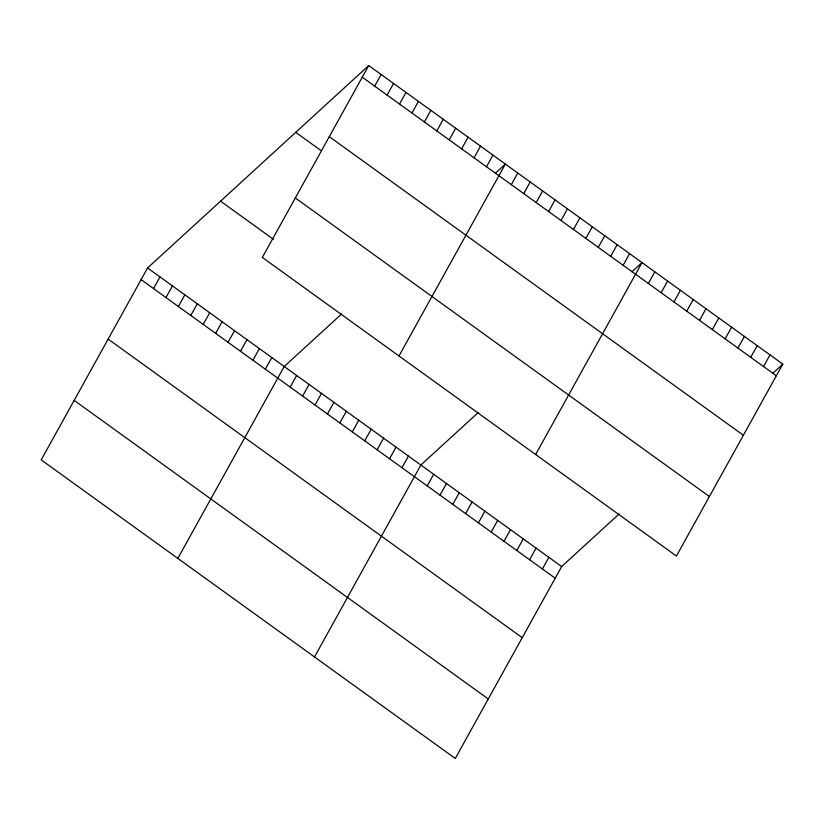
<?xml version="1.0" encoding="UTF-8"?>
<svg xmlns="http://www.w3.org/2000/svg" width="824" height="824" viewBox="0 0 824 824"><rect width="100%" height="100%" fill="white"/><g stroke="black" fill="none" stroke-linecap="round" stroke-linejoin="round"><path stroke-width="1.24" d="M368.719 65.539L262.341 257.438L676.422 556.025L782.8 364.115L368.719 65.539L147.578 267.975L41.2 459.885L455.281 758.461L561.659 566.562L619.133 513.949M153.542 288.575L160 276.936M165.964 297.536L172.422 285.887M178.386 306.497L184.844 294.848M190.808 315.448L197.266 303.809M203.229 324.409L209.687 312.76M215.651 333.37L222.109 321.721M228.073 342.321L234.531 330.682M374.683 86.139L381.141 74.5M240.505 351.281L246.953 339.632M387.105 95.1L393.563 83.451M252.927 360.243L259.375 348.593M399.527 104.051L405.985 92.412M265.349 369.193L271.796 357.554M411.949 113.012L418.407 101.362M177.85 558.414L284.218 366.505L341.692 313.903M424.37 121.973L430.828 110.323M290.192 387.115L296.65 375.466M436.792 130.923L443.25 119.284M302.614 396.066L309.072 384.427M449.214 139.884L455.672 128.235M315.036 405.027L321.494 393.378M461.636 148.845L468.094 137.196M327.458 413.978L333.916 402.339M474.058 157.796L480.516 146.157M339.879 422.939L346.338 411.3M486.49 166.757L492.937 155.108M352.301 431.9L358.759 420.25M398.991 355.978L505.359 164.069L495.327 173.256M364.723 440.85L371.181 429.211M511.333 184.669L517.781 173.03M377.145 449.811L383.603 438.172M523.755 193.63L530.203 181.98M389.567 458.772L396.025 447.123M536.177 202.591L542.635 190.941M401.988 467.723L408.447 456.084M548.599 211.541L555.057 199.902M314.5 656.944L420.868 465.035L478.342 412.433M561.02 220.502L567.479 208.853M427.213 485.913L433.671 474.264M573.442 229.463L579.9 217.814M440.016 495.142L446.464 483.503M585.864 238.414L592.322 226.775M452.809 504.37L459.267 492.731M598.286 247.375L604.744 235.726M465.612 513.599L472.07 501.96M610.708 256.336L617.166 244.687M478.414 522.828L484.862 511.189M623.129 265.287L629.587 253.648M491.207 532.057L497.665 520.418M535.641 454.508L642.009 262.599L631.977 271.786M504.01 541.286L510.468 529.647M648.354 283.477L654.812 271.827M516.813 550.514L523.261 538.875M661.157 292.705L667.605 281.056M529.605 559.743L536.064 548.104M673.95 301.934L680.408 290.285M542.408 568.972L548.856 557.333M686.753 311.163L693.211 299.514M699.555 320.392L706.003 308.743M712.348 329.621L718.806 317.971M725.151 338.849L731.609 327.2M737.944 348.078L744.402 336.429M750.746 357.307L757.205 345.658M763.549 366.536L769.997 354.887M772.768 373.303L782.8 364.115M362.261 77.178L776.342 375.765M329.291 136.671L743.372 435.247M295.734 132.345L320.588 150.256M295.311 197.956L709.402 496.542M220.554 201.169L273.352 239.238M147.578 267.975L561.659 566.562M141.12 279.624L555.201 578.201M108.15 339.107L522.231 637.694M74.17 400.392L488.261 698.979"/></g></svg>
